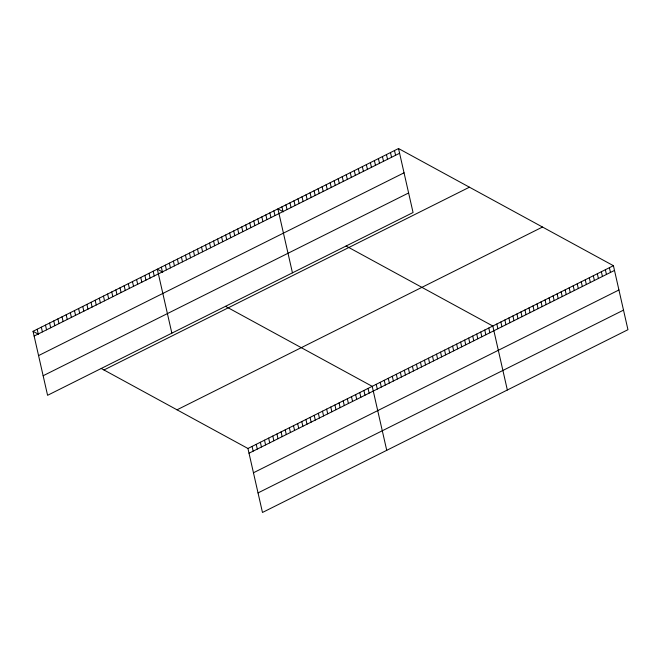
<?xml version="1.0" encoding="UTF-8"?>
<svg xmlns="http://www.w3.org/2000/svg" width="661" height="661" viewBox="0 0 661 661"><rect width="100%" height="100%" fill="white"/><g stroke="black" fill="none" stroke-linecap="round" stroke-linejoin="round"><path stroke-width="0.99" d="M398.525 148.535L413.059 212.52L47.584 395.303L33.05 331.31L398.525 148.535L613.416 265.697L627.95 329.69L262.475 512.465L247.941 448.48L101.24 368.491M34.124 336.044L399.599 153.261M38.569 355.601L404.036 172.818M43.147 375.745L408.614 192.962M103.967 369.978L469.434 187.195M177.024 409.812L542.499 227.037M247.941 448.48L613.416 265.697M249.015 453.215L614.49 270.432M253.46 472.764L618.927 289.981M258.038 492.916L623.505 310.133M283.371 211.826L277.917 208.851L292.451 272.836M346.1 246.024L492.809 326.013L507.342 390.007M162.763 272.142L157.31 269.167L171.852 333.152M225.5 306.349L372.201 386.338L386.735 450.323M33.05 331.31L38.503 334.284M609.392 267.713L610.467 272.439M605.369 269.721L606.443 274.447M601.353 271.729L602.427 276.463M597.329 273.745L598.403 278.471M593.314 275.753L594.388 280.479M589.29 277.76L590.364 282.495M585.274 279.777L586.348 284.503M581.25 281.784L582.324 286.51M577.227 283.792L578.309 288.526M573.211 285.808L574.285 290.534M569.187 287.816L570.261 292.55M565.172 289.824L566.246 294.558M561.148 291.84L562.222 296.566M557.132 293.848L558.206 298.582M553.108 295.855L554.182 300.59M549.093 297.871L550.167 302.598M545.069 299.879L546.143 304.614M541.045 301.887L542.127 306.621M537.029 303.903L538.104 308.629M533.006 305.911L534.08 310.645M528.99 307.919L530.064 312.653M524.966 309.935L526.04 314.661M520.951 311.942L522.025 316.677M516.927 313.95L518.001 318.685M512.911 315.966L513.985 320.692M508.887 317.974L509.962 322.708M504.864 319.982L505.946 324.716M500.848 321.998L501.922 326.724M496.824 324.006L497.898 328.74M488.785 328.03L489.859 332.756M484.769 330.037L485.843 334.772M480.745 332.045L481.819 336.78M476.73 334.061L477.804 338.787M472.706 336.069L473.78 340.803M468.682 338.077L469.764 342.811M464.666 340.093L465.741 344.819M460.643 342.101L461.717 346.835M456.627 344.108L457.701 348.843M452.603 346.124L453.677 350.851M448.588 348.132L449.662 352.867M444.564 350.14L445.638 354.874M440.548 352.156L441.622 356.882M394.501 150.543L395.575 155.269M436.524 354.164L437.599 358.898M390.477 152.551L391.56 157.285M432.501 356.18L433.575 360.906M386.462 154.567L387.536 159.293M428.485 358.188L429.559 362.914M382.438 156.574L383.512 161.309M424.461 360.195L425.535 364.93M378.423 158.582L379.497 163.317M420.446 362.211L421.52 366.938M374.399 160.598L375.473 165.324M416.422 364.219L417.496 368.945M370.383 162.606L371.457 167.34M412.406 366.227L413.48 370.961M366.359 164.614L367.433 169.348M408.382 368.243L409.456 372.969M362.344 166.63L363.418 171.356M404.358 370.251L405.441 374.977M358.32 168.638L359.394 173.372M400.343 372.259L401.417 376.993M354.296 170.645L355.378 175.38M396.319 374.275L397.393 379.001M350.28 172.661L351.355 177.388M392.304 376.283L393.378 381.009M346.257 174.669L347.331 179.404M388.28 378.29L389.354 383.025M342.241 176.677L343.315 181.411M384.264 380.306L385.338 385.033M338.217 178.693L339.291 183.419M380.24 382.314L381.314 387.04M334.202 180.701L335.276 185.435M376.225 384.322L377.299 389.056M330.178 182.709L331.252 187.443M326.162 184.725L327.236 189.451M368.061 388.404L369.135 393.138M322.138 186.733L323.212 191.467M318.115 188.74L319.189 193.475M363.914 390.477L364.988 395.212M314.099 190.756L315.173 195.482M359.774 392.551L360.848 397.278M310.075 192.764L311.149 197.499M355.635 394.617L356.709 399.351M306.06 194.772L307.134 199.506M351.495 396.691L352.569 401.425M302.036 196.788L303.11 201.514M347.347 398.765L348.421 403.491M298.02 198.796L299.094 203.53M343.208 400.839L344.282 405.565M293.996 200.804L295.07 205.538M339.068 402.904L340.142 407.639M289.981 202.82L291.055 207.546M334.92 404.978L335.995 409.713M285.957 204.827L287.031 209.562M330.781 407.052L331.855 411.778M281.933 206.835L283.007 211.57M326.641 409.118L327.716 413.852M322.494 411.192L323.568 415.926M273.894 210.859L274.968 215.593M318.354 413.265L319.428 417.992M269.878 212.867L270.952 217.601M314.215 415.339L315.289 420.065M265.854 214.883L266.928 219.609M310.067 417.405L311.149 422.139M261.839 216.891L262.913 221.625M305.927 419.479L307.001 424.213M257.815 218.898L258.889 223.633M301.788 421.553L302.862 426.279M253.791 220.914L254.873 225.641M297.648 423.618L298.722 428.353M249.775 222.922L250.85 227.657M293.501 425.692L294.575 430.427M245.752 224.938L246.826 229.664M289.361 427.766L290.435 432.492M241.736 226.946L242.81 231.672M285.221 429.84L286.296 434.566M237.712 228.954L238.786 233.688M281.074 431.906L282.148 436.64M233.697 230.97L234.771 235.696M276.934 433.98L278.008 438.714M229.673 232.978L230.747 237.704M272.795 436.053L273.869 440.78M225.657 234.986L226.731 239.72M268.647 438.119L269.729 442.853M221.633 237.002L222.707 241.728M264.507 440.193L265.582 444.927M217.609 239.009L218.692 243.735M260.368 442.267L261.442 446.993M213.594 241.017L214.668 245.752M256.228 444.341L257.303 449.067M209.57 243.033L210.644 247.759M252.081 446.406L253.155 451.141M205.554 245.041L206.629 249.767M201.531 247.049L202.605 251.783M197.515 249.065L198.589 253.791M193.491 251.073L194.565 255.807M189.476 253.08L190.55 257.815M185.452 255.096L186.526 259.823M181.428 257.104L182.51 261.839M177.412 259.112L178.487 263.846M173.389 261.128L174.463 265.854M169.373 263.136L170.447 267.87M165.349 265.144L166.423 269.878M161.334 267.16L162.408 271.886M153.17 271.241L154.244 275.968M149.022 273.307L150.105 278.041M144.883 275.381L145.957 280.115M140.743 277.455L141.818 282.181M136.604 279.529L137.678 284.255M132.456 281.594L133.53 286.329M128.317 283.668L129.391 288.403M124.177 285.742L125.251 290.468M120.029 287.808L121.103 292.542M115.89 289.882L116.964 294.616M111.75 291.955L112.824 296.682M107.603 294.029L108.685 298.755M103.463 296.095L104.537 300.829M99.324 298.169L100.398 302.903M95.184 300.243L96.258 304.969M91.036 302.308L92.11 307.043M86.897 304.382L87.971 309.117M82.757 306.456L83.831 311.182M78.609 308.53L79.684 313.256M74.47 310.596L75.544 315.33M70.33 312.67L71.405 317.404M66.183 314.743L67.265 319.47M62.043 316.809L63.117 321.543M57.904 318.883L58.978 323.617M53.764 320.957L54.838 325.683M49.616 323.031L50.69 327.757M45.477 325.096L46.551 329.831M41.337 327.17L42.411 331.905M37.19 329.244L38.264 333.97"/></g></svg>
